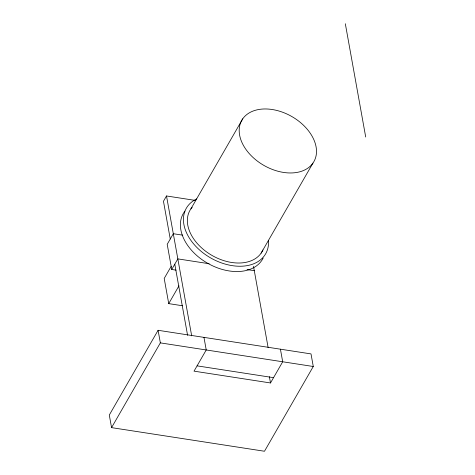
<?xml version="1.0" encoding="UTF-8"?>
<svg xmlns="http://www.w3.org/2000/svg" width="475" height="475" viewBox="0 0 475 475"><rect width="100%" height="100%" fill="white"/><g stroke="black" fill="none" stroke-linecap="round" stroke-linejoin="round"><path stroke-width="0.71" d="M195.641 200.462L166.511 195.967L163.465 201.263L170.258 239.014M190.897 208.869L242.737 118.821M171.154 266.38L164.202 278.457L168.732 303.626L182.507 305.752M176.106 270.156L171.736 269.479L177.834 258.887L209.148 263.726M168.732 303.626L178.98 285.825M158.092 330.291L109.298 415.043L111.56 427.631L264.486 451.25L313.274 366.498L311.012 353.911L158.092 330.291L160.354 342.879L111.56 427.631M261.102 253.169L312.942 163.121A41.545 28.144 29.9 0 0 274.295 109.879A41.545 28.144 29.9 0 0 246.287 149.91A41.545 28.144 29.9 0 0 312.942 163.121M203.965 337.381L206.233 349.962L194.032 371.153L270.495 382.963L282.69 361.772L280.428 349.19M182.774 235.178L173.31 233.718L167.206 244.31L171.736 269.479M247.018 269.574L254.297 270.697M160.354 342.879L313.274 366.498M197.083 365.857L273.541 377.667M345.325 23.75L365.702 137.008M253.519 266.38L268.143 347.652M269.361 376.669L270.495 382.963M166.511 195.967L191.68 335.843M174.788 264.183L187.589 335.332M262.913 249.963A41.545 28.144 29.9 0 1 210.888 254.778A41.545 28.144 29.9 0 1 192.138 207.284M268.476 240.51A45.743 30.988 29.9 0 1 210.354 257.765A45.743 30.988 29.9 0 1 196.757 198.912M263.162 258.085A45.743 30.988 29.9 0 1 208.163 263.554A45.743 30.988 29.9 0 1 183.38 213.364M183.73 212.794A45.743 30.988 29.9 0 1 184.894 211.126"/></g></svg>
